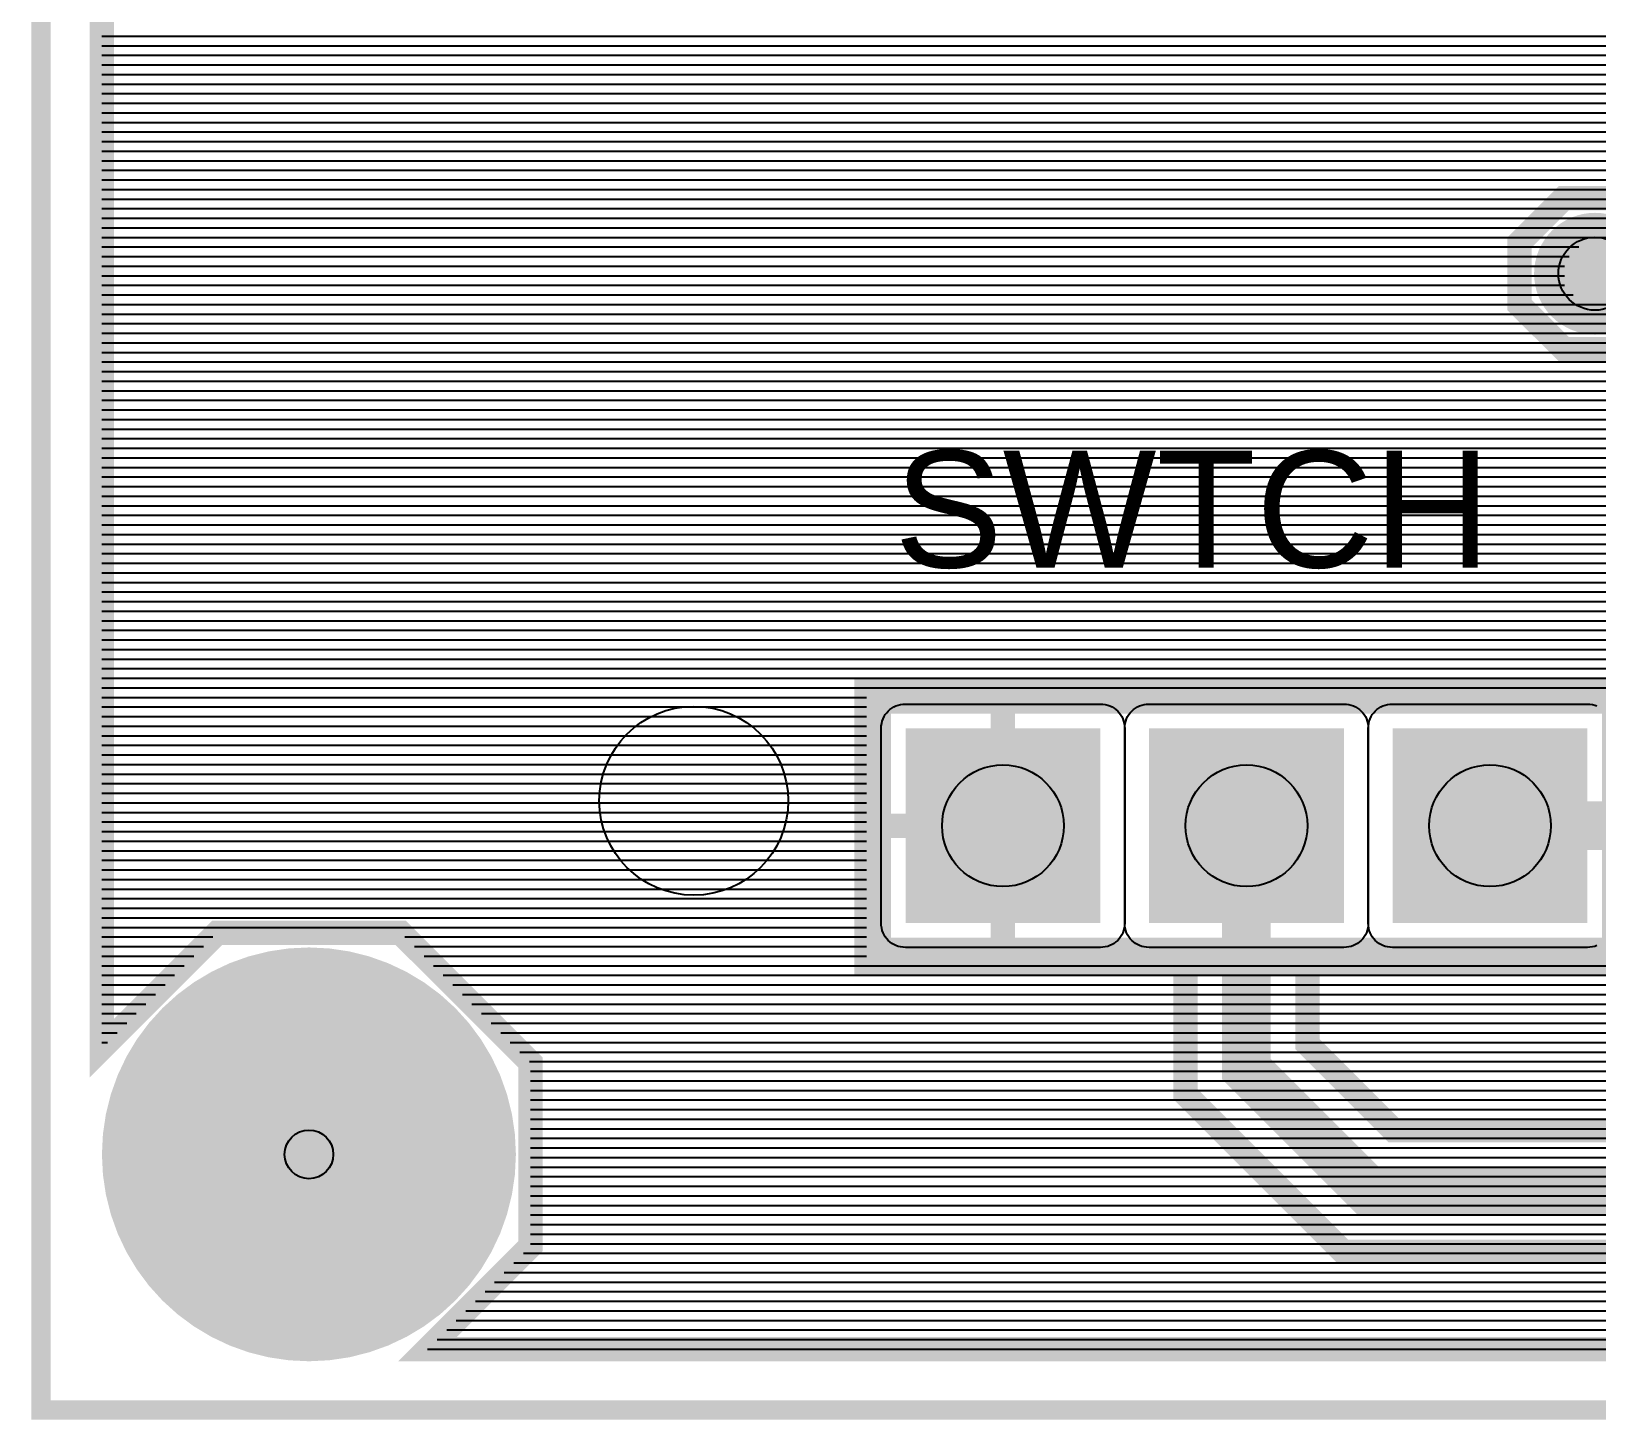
# Model space of a CAD drawing. Header units: inches. Extents: x -1.68 to 1.68, y -1.15 to 1.15.
# Drawn here: x -1.681 to -1.039, y -1.151 to -0.581 of the extents above; entities that cross this region are included whole.
import ezdxf

# ---------------------------------------------------------------- set-up
doc = ezdxf.new("R2010")
doc.units = ezdxf.units.IN
doc.layers.get('0').update_dxf_attribs({"linetype": 'CONTINUOUS'})

# ---------------------------------------------------------------- blocks, each defined once
blk = doc.blocks.new('EPAD')
at = {"const_width": 0.5}
blk.add_lwpolyline([(-0.25, 0, 1), (0.25, 0, 1)], format="xyb", close=True, dxfattribs=at)
blk = doc.blocks.new('RPAD')
blk.add_trace([(-0.5, -0.5), (-0.5, 0.5), (0.5, -0.5), (0.5, 0.5)])

msp = doc.modelspace()

# ---------------------------------------------------------------- linework, layer by layer
for points, const_width in [([(-1.6775, -1.1475), (1.6775, -1.1475), (1.6775, 1.1475), (-1.6775, 1.1475), (-1.6775, -1.1475)], 0.008), ([(-1.6775, -1.1475), (1.6775, -1.1475), (1.6775, 1.1475), (-1.6775, 1.1475), (-1.6775, -1.1475)], 0.008), ([(-1.6775, -1.1475), (1.6775, -1.1475), (1.6775, 1.1475), (-1.6775, 1.1475), (-1.6775, -1.1475)], 0.008), ([(1.6525, -1.1225), (-1.518807, -1.1225), (-1.4765, -1.080193), (-1.4765, -1.004807), (-1.529807, -0.9515), (-1.605193, -0.9515), (-1.6525, -0.998807), (-1.6525, 0.993807), (-1.615193, 0.9565), (-1.539807, 0.9565), (-1.4865, 1.009807), (-1.4865, 1.085193), (-1.523807, 1.1225), (1.513807, 1.1225)], 0.01), ([(1.6525, -1.1225), (-1.518807, -1.1225), (-1.4765, -1.080193), (-1.4765, -1.004807), (-1.529807, -0.9515), (-1.605193, -0.9515), (-1.6525, -0.998807), (-1.6525, 0.993807), (-1.615193, 0.9565), (-1.539807, 0.9565), (-1.4865, 1.009807), (-1.4865, 1.085193), (-1.523807, 1.1225), (1.513807, 1.1225)], 0.01), ([(-0.400217, -0.987855), (-0.414862, -1.0025), (-0.564, -1.0025), (-0.564, -1.021), (-0.5725, -1.021), (-0.5725, -1.067855), (-0.587145, -1.0825), (-1.142855, -1.0825), (-1.2075, -1.017855), (-1.2075, -0.9635), (-1.3385, -0.9635), (-1.3385, -0.8515), (-1.0265, -0.8515), (-1.0265, -0.8825), (-1.004863, -0.8825), (-0.910846, -0.788484), (-0.910846, -0.724228), (-0.919346, -0.724228), (-0.919346, -0.637229), (-0.852347, -0.637229), (-0.852347, -0.655729)], 0.01), ([(-0.931087, -0.724228), (-0.998086, -0.724228), (-0.998086, -0.705728), (-1.020549, -0.705728), (-1.026549, -0.711728), (-1.05223, -0.711728), (-1.070389, -0.693569), (-1.070389, -0.667888), (-1.05223, -0.649729), (-1.026549, -0.649729), (-1.020549, -0.655729), (-0.998086, -0.655729), (-0.998086, -0.637229), (-0.931087, -0.637229), (-0.931087, -0.724228)], 0.01), ([(-1.044567, -0.693228), (-1.034212, -0.693228), (-1.02689, -0.685906), (-1.02689, -0.675551), (-1.034212, -0.668228), (-1.044567, -0.668228), (-1.05189, -0.675551), (-1.05189, -0.685906), (-1.044567, -0.693228)], 0.01), ([(-0.885846, -0.680728), (-0.885846, -0.798839), (-0.994508, -0.9075), (-1.0825, -0.9075)], 0.02), ([(-0.964587, -0.680728), (-1.03939, -0.680728)], 0.02), ([(-1.0265, -0.9635), (-1.3385, -0.9635), (-1.3385, -0.8515), (-1.0265, -0.8515), (-1.0265, -0.9635)], 0.01), ([(-1.2825, -0.8515), (-1.2825, -0.9075)], 0.01), ([(-1.3325, -0.9575), (-1.0325, -0.9575), (-1.0325, -0.8575), (-1.3325, -0.8575), (-1.3325, -0.9575)], 0.008), ([(-1.3325, -0.9575), (-1.0325, -0.9575), (-1.0325, -0.8575), (-1.3325, -0.8575), (-1.3325, -0.9575)], 0.008), ([(-1.3325, -0.9575), (-1.0325, -0.9575), (-1.0325, -0.8575), (-1.3325, -0.8575), (-1.3325, -0.9575)], 0.008), ([(-0.5975, -0.9775), (-0.5975, -1.0575), (-1.1325, -1.0575), (-1.1825, -1.0075), (-1.1825, -0.9075)], 0.02), ([(-1.3385, -0.9075), (-1.2825, -0.9075)], 0.01), ([(-1.2825, -0.9635), (-1.2825, -0.9075)], 0.01), ([(-1.0265, -0.9635), (-1.1575, -0.9635), (-1.1575, -0.997145), (-1.122145, -1.0325), (-0.6225, -1.0325)], 0.01)]:
    msp.add_lwpolyline(points, dxfattribs=dict(const_width=const_width))
for points in [[(-1.6525, -0.58313), (-0.627382, -0.58313)], [(-1.6525, -0.58313), (-0.5275, -0.58313)], [(-1.6525, -0.587067), (-0.627382, -0.587067)], [(-1.6525, -0.587067), (-0.5275, -0.587067)], [(-1.6525, -0.591004), (-0.627382, -0.591004)], [(-1.6525, -0.591004), (-0.5275, -0.591004)], [(-1.6525, -0.594941), (-0.627382, -0.594941)], [(-1.6525, -0.594941), (-0.5275, -0.594941)], [(-1.6525, -0.598878), (-0.627382, -0.598878)], [(-1.6525, -0.598878), (-0.5275, -0.598878)], [(-1.6525, -0.602815), (-0.627382, -0.602815)], [(-1.6525, -0.602815), (-0.5275, -0.602815)], [(-1.6525, -0.606752), (-0.627382, -0.606752)], [(-1.6525, -0.606752), (-0.5275, -0.606752)], [(-1.6525, -0.610689), (-0.627382, -0.610689)], [(-1.6525, -0.610689), (-0.5275, -0.610689)], [(-1.6525, -0.614626), (-0.627382, -0.614626)], [(-1.6525, -0.614626), (-0.5275, -0.614626)], [(-1.6525, -0.618563), (-0.627382, -0.618563)], [(-1.6525, -0.618563), (-0.5275, -0.618563)], [(-1.6525, -0.6225), (-0.627382, -0.6225)], [(-1.6525, -0.6225), (-0.5275, -0.6225)], [(-1.6525, -0.626437), (-0.627382, -0.626437)], [(-1.6525, -0.626437), (-0.5275, -0.626437)], [(-1.6525, -0.630374), (-0.627382, -0.630374)], [(-1.6525, -0.630374), (-0.5275, -0.630374)], [(-1.6525, -0.634311), (-0.627382, -0.634311)], [(-1.6525, -0.634311), (-0.5275, -0.634311)], [(-1.6525, -0.638248), (-0.627382, -0.638248)], [(-1.6525, -0.638248), (-0.998086, -0.638248)], [(-1.6525, -0.642185), (-0.627382, -0.642185)], [(-1.6525, -0.642185), (-0.998086, -0.642185)], [(-1.6525, -0.646122), (-0.627382, -0.646122)], [(-1.6525, -0.646122), (-0.998086, -0.646122)], [(-1.6525, -0.650059), (-0.627382, -0.650059)], [(-1.6525, -0.650059), (-1.052561, -0.650059)], [(-1.6525, -0.653996), (-0.627382, -0.653996)], [(-1.6525, -0.653996), (-1.056498, -0.653996)], [(-1.6525, -0.657933), (-0.627382, -0.657933)], [(-1.6525, -0.657933), (-1.060435, -0.657933)], [(-1.6525, -0.66187), (-0.627382, -0.66187)], [(-1.6525, -0.66187), (-1.064372, -0.66187)], [(-1.6525, -0.665807), (-0.631301, -0.665807)], [(-1.6525, -0.665807), (-1.068309, -0.665807)], [(-1.6525, -0.669744), (-1.046083, -0.669744)], [(-1.6525, -0.669744), (-1.070389, -0.669744)], [(-1.6525, -0.673681), (-1.05002, -0.673681)], [(-1.6525, -0.673681), (-1.070389, -0.673681)], [(-1.6525, -0.677618), (-1.05189, -0.677618)], [(-1.6525, -0.677618), (-1.070389, -0.677618)], [(-1.6525, -0.681555), (-1.05189, -0.681555)], [(-1.6525, -0.681555), (-1.070389, -0.681555)], [(-1.6525, -0.685492), (-1.05189, -0.685492)], [(-1.6525, -0.685492), (-1.070389, -0.685492)], [(-1.6525, -0.689429), (-1.048367, -0.689429)], [(-1.6525, -0.689429), (-1.070389, -0.689429)], [(-1.6525, -0.693366), (-0.633381, -0.693366)], [(-1.6525, -0.693366), (-1.070389, -0.693366)], [(-1.6525, -0.697303), (-0.629647, -0.697303)], [(-1.6525, -0.697303), (-1.066655, -0.697303)], [(-1.6525, -0.70124), (-0.62571, -0.70124)], [(-1.6525, -0.70124), (-1.062718, -0.70124)], [(-1.6525, -0.705177), (-0.621773, -0.705177)], [(-1.6525, -0.705177), (-1.058781, -0.705177)], [(-1.6525, -0.709114), (-0.617836, -0.709114)], [(-1.6525, -0.709114), (-1.054844, -0.709114)], [(-1.6525, -0.713051), (-0.450216, -0.713051)], [(-1.6525, -0.713051), (-0.998086, -0.713051)], [(-1.6525, -0.716988), (-0.450216, -0.716988)], [(-1.6525, -0.716988), (-0.998086, -0.716988)], [(-1.6525, -0.720925), (-0.450216, -0.720925)], [(-1.6525, -0.720925), (-0.998086, -0.720925)], [(-1.6525, -0.724862), (-0.450216, -0.724862)], [(-1.6525, -0.724862), (-0.910846, -0.724862)], [(-1.6525, -0.728799), (-0.450216, -0.728799)], [(-1.6525, -0.728799), (-0.910846, -0.728799)], [(-1.6525, -0.732736), (-0.450216, -0.732736)], [(-1.6525, -0.732736), (-0.910846, -0.732736)], [(-1.6525, -0.736673), (-0.450216, -0.736673)], [(-1.6525, -0.736673), (-0.910846, -0.736673)], [(-1.6525, -0.74061), (-0.450216, -0.74061)], [(-1.6525, -0.74061), (-0.910846, -0.74061)], [(-1.6525, -0.744547), (-0.450216, -0.744547)], [(-1.6525, -0.744547), (-0.910846, -0.744547)], [(-1.6525, -0.748484), (-0.450216, -0.748484)], [(-1.6525, -0.748484), (-0.910846, -0.748484)], [(-1.6525, -0.752421), (-0.450216, -0.752421)], [(-1.6525, -0.752421), (-0.910846, -0.752421)], [(-1.6525, -0.756358), (-0.450216, -0.756358)], [(-1.6525, -0.756358), (-0.910846, -0.756358)], [(-1.6525, -0.760295), (-0.450216, -0.760295)], [(-1.6525, -0.760295), (-0.910846, -0.760295)], [(-1.6525, -0.764232), (-0.450216, -0.764232)], [(-1.6525, -0.764232), (-0.910846, -0.764232)], [(-1.6525, -0.768169), (-0.450216, -0.768169)], [(-1.6525, -0.768169), (-0.910846, -0.768169)], [(-1.6525, -0.772106), (-0.450216, -0.772106)], [(-1.6525, -0.772106), (-0.910846, -0.772106)], [(-1.6525, -0.776043), (-0.450216, -0.776043)], [(-1.6525, -0.776043), (-0.910846, -0.776043)], [(-1.6525, -0.77998), (-0.450216, -0.77998)], [(-1.6525, -0.77998), (-0.910846, -0.77998)], [(-1.6525, -0.783917), (-0.450216, -0.783917)], [(-1.6525, -0.783917), (-0.910846, -0.783917)], [(-1.6525, -0.787854), (-0.450216, -0.787854)], [(-1.6525, -0.787854), (-0.910846, -0.787854)], [(-1.6525, -0.791791), (-0.450216, -0.791791)], [(-1.6525, -0.791791), (-0.914154, -0.791791)], [(-1.6525, -0.795728), (-0.450216, -0.795728)], [(-1.6525, -0.795728), (-0.918091, -0.795728)], [(-1.6525, -0.799665), (-0.450216, -0.799665)], [(-1.6525, -0.799665), (-0.922028, -0.799665)], [(-1.6525, -0.803602), (-0.450216, -0.803602)], [(-1.6525, -0.803602), (-0.925965, -0.803602)], [(-1.6525, -0.807539), (-0.450216, -0.807539)], [(-1.6525, -0.807539), (-0.929902, -0.807539)], [(-1.6525, -0.811476), (-0.450216, -0.811476)], [(-1.6525, -0.811476), (-0.933839, -0.811476)], [(-1.6525, -0.815413), (-0.450216, -0.815413)], [(-1.6525, -0.815413), (-0.937776, -0.815413)], [(-1.6525, -0.81935), (-0.450216, -0.81935)], [(-1.6525, -0.81935), (-0.941713, -0.81935)], [(-1.6525, -0.823287), (-0.450216, -0.823287)], [(-1.6525, -0.823287), (-0.94565, -0.823287)], [(-1.6525, -0.827224), (-0.450216, -0.827224)], [(-1.6525, -0.827224), (-0.949587, -0.827224)], [(-1.6525, -0.831161), (-0.450216, -0.831161)], [(-1.6525, -0.831161), (-0.953524, -0.831161)], [(-1.6525, -0.835098), (-0.450216, -0.835098)], [(-1.6525, -0.835098), (-0.957461, -0.835098)], [(-1.6525, -0.839035), (-0.450216, -0.839035)], [(-1.6525, -0.839035), (-0.961398, -0.839035)], [(-1.6525, -0.842972), (-0.450216, -0.842972)], [(-1.6525, -0.842972), (-0.965335, -0.842972)], [(-1.6525, -0.846909), (-0.51575, -0.846909)], [(-1.6525, -0.846909), (-0.969272, -0.846909)], [(-1.6525, -0.850846), (-0.519687, -0.850846)], [(-1.6525, -0.850846), (-0.973209, -0.850846)], [(-1.6525, -0.854783), (-1.3385, -0.854783)], [(-1.6525, -0.854783), (-1.3385, -0.854783)], [(-1.6525, -0.85872), (-1.3385, -0.85872)], [(-1.6525, -0.85872), (-1.3385, -0.85872)], [(-1.038565, -0.956728), (-1.039489, -0.957059), (-1.040455, -0.957301), (-1.041461, -0.95745), (-1.0425, -0.9575), (-1.1225, -0.9575), (-1.123539, -0.95745), (-1.124545, -0.957301), (-1.125511, -0.957059), (-1.126435, -0.956728), (-1.127312, -0.956314), (-1.128136, -0.955819), (-1.128904, -0.95525), (-1.129609, -0.954609), (-1.13025, -0.953903), (-1.130819, -0.953136), (-1.131313, -0.952312), (-1.131728, -0.951435), (-1.132059, -0.950511), (-1.132301, -0.949544), (-1.13245, -0.948539), (-1.1325, -0.9475), (-1.1325, -0.8675), (-1.13245, -0.866461), (-1.132301, -0.865456), (-1.132059, -0.864489), (-1.131728, -0.863565), (-1.131313, -0.862688), (-1.130819, -0.861864), (-1.13025, -0.861097), (-1.129609, -0.860391), (-1.128904, -0.85975), (-1.128136, -0.859181), (-1.127312, -0.858686), (-1.126435, -0.858272), (-1.125511, -0.857941), (-1.124545, -0.857699), (-1.123539, -0.85755), (-1.1225, -0.8575), (-1.1225, -0.8575), (-1.0425, -0.8575), (-1.041461, -0.85755), (-1.040455, -0.857699), (-1.039489, -0.857941), (-1.038565, -0.858272)], [(-1.6525, -0.862657), (-1.3385, -0.862657)], [(-1.6525, -0.862657), (-1.3385, -0.862657)], [(-1.6525, -0.866594), (-1.3385, -0.866594)], [(-1.6525, -0.866594), (-1.3385, -0.866594)], [(-1.6525, -0.870531), (-1.3385, -0.870531)], [(-1.6525, -0.870531), (-1.3385, -0.870531)], [(-1.6525, -0.874469), (-1.3385, -0.874469)], [(-1.6525, -0.874469), (-1.3385, -0.874469)], [(-1.6525, -0.878406), (-1.3385, -0.878406)], [(-1.6525, -0.878406), (-1.3385, -0.878406)], [(-1.6525, -0.882343), (-1.3385, -0.882343)], [(-1.6525, -0.882343), (-1.3385, -0.882343)], [(-1.6525, -0.88628), (-1.3385, -0.88628)], [(-1.6525, -0.88628), (-1.3385, -0.88628)], [(-1.6525, -0.890217), (-1.3385, -0.890217)], [(-1.6525, -0.890217), (-1.3385, -0.890217)], [(-1.6525, -0.894154), (-1.3385, -0.894154)], [(-1.6525, -0.894154), (-1.3385, -0.894154)], [(-1.6525, -0.898091), (-1.3385, -0.898091)], [(-1.6525, -0.898091), (-1.3385, -0.898091)], [(-1.6525, -0.902028), (-1.3385, -0.902028)], [(-1.6525, -0.902028), (-1.3385, -0.902028)], [(-1.6525, -0.905965), (-1.3385, -0.905965)], [(-1.6525, -0.905965), (-1.3385, -0.905965)], [(-1.6525, -0.909902), (-1.3385, -0.909902)], [(-1.6525, -0.909902), (-1.3385, -0.909902)], [(-1.6525, -0.913839), (-1.3385, -0.913839)], [(-1.6525, -0.913839), (-1.3385, -0.913839)], [(-1.6525, -0.917776), (-1.3385, -0.917776)], [(-1.6525, -0.917776), (-1.3385, -0.917776)], [(-1.6525, -0.921713), (-1.3385, -0.921713)], [(-1.6525, -0.921713), (-1.3385, -0.921713)], [(-1.6525, -0.92565), (-1.3385, -0.92565)], [(-1.6525, -0.92565), (-1.3385, -0.92565)], [(-1.6525, -0.929587), (-1.3385, -0.929587)], [(-1.6525, -0.929587), (-1.3385, -0.929587)], [(-1.6525, -0.933524), (-1.3385, -0.933524)], [(-1.6525, -0.933524), (-1.3385, -0.933524)], [(-1.6525, -0.937461), (-1.3385, -0.937461)], [(-1.6525, -0.937461), (-1.3385, -0.937461)], [(-1.6525, -0.941398), (-1.3385, -0.941398)], [(-1.6525, -0.941398), (-1.3385, -0.941398)], [(-1.6525, -0.945335), (-1.3385, -0.945335)], [(-1.6525, -0.945335), (-1.3385, -0.945335)], [(-1.6525, -0.949272), (-1.3385, -0.949272)], [(-1.6525, -0.949272), (-1.3385, -0.949272)], [(-1.6525, -0.953209), (-1.606902, -0.953209)], [(-1.6525, -0.953209), (-1.606902, -0.953209)], [(-1.6525, -0.957146), (-1.610839, -0.957146)], [(-1.6525, -0.957146), (-1.610839, -0.957146)], [(-1.528098, -0.953209), (-1.3385, -0.953209)], [(-1.528098, -0.953209), (-1.3385, -0.953209)], [(-1.524161, -0.957146), (-1.3385, -0.957146)], [(-1.524161, -0.957146), (-1.3385, -0.957146)], [(-1.6525, -0.961083), (-1.614776, -0.961083)], [(-1.6525, -0.961083), (-1.614776, -0.961083)], [(-1.520224, -0.961083), (-1.3385, -0.961083)], [(-1.520224, -0.961083), (-1.3385, -0.961083)], [(-1.6525, -0.96502), (-1.618713, -0.96502)], [(-1.6525, -0.96502), (-1.618713, -0.96502)], [(-1.6525, -0.968957), (-1.62265, -0.968957)], [(-1.6525, -0.968957), (-1.62265, -0.968957)], [(-1.516287, -0.96502), (-0.765059, -0.96502)], [(-1.516287, -0.96502), (-1.2075, -0.96502)], [(-1.51235, -0.968957), (-0.768996, -0.968957)], [(-1.51235, -0.968957), (-1.2075, -0.968957)], [(-1.1575, -0.96502), (-0.790862, -0.96502)], [(-1.1575, -0.968957), (-0.790862, -0.968957)], [(-1.6525, -0.972894), (-1.626587, -0.972894)], [(-1.6525, -0.972894), (-1.626587, -0.972894)], [(-1.6525, -0.976831), (-1.630524, -0.976831)], [(-1.6525, -0.976831), (-1.630524, -0.976831)], [(-1.508413, -0.972894), (-0.772362, -0.972894)], [(-1.508413, -0.972894), (-1.2075, -0.972894)], [(-1.504476, -0.976831), (-0.772362, -0.976831)], [(-1.504476, -0.976831), (-1.2075, -0.976831)], [(-1.1575, -0.972894), (-0.790862, -0.972894)], [(-1.1575, -0.976831), (-0.790862, -0.976831)], [(-1.6525, -0.980768), (-1.634461, -0.980768)], [(-1.6525, -0.980768), (-1.634461, -0.980768)], [(-1.500539, -0.980768), (-0.772362, -0.980768)], [(-1.500539, -0.980768), (-1.2075, -0.980768)], [(-1.1575, -0.980768), (-0.790862, -0.980768)], [(-1.6525, -0.984705), (-1.638398, -0.984705)], [(-1.6525, -0.984705), (-1.638398, -0.984705)], [(-1.6525, -0.988642), (-1.642335, -0.988642)], [(-1.6525, -0.988642), (-1.642335, -0.988642)], [(-1.496602, -0.984705), (-0.770335, -0.984705)], [(-1.496602, -0.984705), (-1.2075, -0.984705)], [(-1.492665, -0.988642), (-0.766398, -0.988642)], [(-1.492665, -0.988642), (-1.2075, -0.988642)], [(-1.1575, -0.984705), (-0.790862, -0.984705)], [(-1.1575, -0.988642), (-0.790862, -0.988642)], [(-1.6525, -0.992579), (-1.646272, -0.992579)], [(-1.6525, -0.992579), (-1.646272, -0.992579)], [(-1.488728, -0.992579), (-0.5275, -0.992579)], [(-1.488728, -0.992579), (-1.2075, -0.992579)], [(-1.1575, -0.992579), (-0.788624, -0.992579)], [(-1.6525, -0.996516), (-1.650209, -0.996516)], [(-1.6525, -0.996516), (-1.650209, -0.996516)], [(-1.484791, -0.996516), (-0.5275, -0.996516)], [(-1.484791, -0.996516), (-1.2075, -0.996516)], [(-1.480854, -1.000453), (-0.5275, -1.000453)], [(-1.480854, -1.000453), (-1.2075, -1.000453)], [(-1.1575, -0.996516), (-0.784687, -0.996516)], [(-1.154193, -1.000453), (-0.78075, -1.000453)], [(-1.476917, -1.00439), (-0.5275, -1.00439)], [(-1.476917, -1.00439), (-1.2075, -1.00439)], [(-1.4765, -1.008327), (-0.5275, -1.008327)], [(-1.4765, -1.008327), (-1.2075, -1.008327)], [(-1.150256, -1.00439), (-0.776813, -1.00439)], [(-1.146319, -1.008327), (-0.772876, -1.008327)], [(-1.4765, -1.012264), (-0.5275, -1.012264)], [(-1.4765, -1.012264), (-1.2075, -1.012264)], [(-1.142382, -1.012264), (-0.70974, -1.012264)], [(-1.4765, -1.016201), (-0.5275, -1.016201)], [(-1.4765, -1.016201), (-1.2075, -1.016201)], [(-1.4765, -1.020138), (-0.5275, -1.020138)], [(-1.4765, -1.020138), (-1.205217, -1.020138)], [(-1.138445, -1.016201), (-0.70974, -1.016201)], [(-1.134508, -1.020138), (-0.70974, -1.020138)], [(-1.4765, -1.024075), (-0.5275, -1.024075)], [(-1.4765, -1.024075), (-1.20128, -1.024075)], [(-1.4765, -1.028012), (-0.5275, -1.028012)], [(-1.4765, -1.028012), (-1.197343, -1.028012)], [(-1.130571, -1.024075), (-0.6225, -1.024075)], [(-1.126634, -1.028012), (-0.6225, -1.028012)], [(-1.4765, -1.031949), (-0.5275, -1.031949)], [(-1.4765, -1.031949), (-1.193406, -1.031949)], [(-1.122697, -1.031949), (-0.6225, -1.031949)], [(-1.4765, -1.035886), (-0.5275, -1.035886)], [(-1.4765, -1.035886), (-1.189469, -1.035886)], [(-1.4765, -1.039823), (-0.5275, -1.039823)], [(-1.4765, -1.039823), (-1.185531, -1.039823)], [(-1.4765, -1.04376), (-0.5275, -1.04376)], [(-1.4765, -1.04376), (-1.181594, -1.04376)], [(-1.4765, -1.047697), (-0.5275, -1.047697)], [(-1.4765, -1.047697), (-1.177657, -1.047697)], [(-1.4765, -1.051634), (-0.5275, -1.051634)], [(-1.4765, -1.051634), (-1.17372, -1.051634)], [(-1.4765, -1.055571), (-0.5275, -1.055571)], [(-1.4765, -1.055571), (-1.169783, -1.055571)], [(-1.4765, -1.059508), (-0.525846, -1.059508)], [(-1.4765, -1.059508), (-1.165846, -1.059508)], [(-1.4765, -1.063445), (-0.521909, -1.063445)], [(-1.4765, -1.063445), (-1.161909, -1.063445)], [(-1.4765, -1.067382), (-0.517972, -1.067382)], [(-1.4765, -1.067382), (-1.157972, -1.067382)], [(-1.4765, -1.071319), (-0.514035, -1.071319)], [(-1.4765, -1.071319), (-1.154035, -1.071319)], [(-1.4765, -1.075256), (1.501563, -1.075256)], [(-1.4765, -1.075256), (-1.150098, -1.075256)], [(-1.4765, -1.079193), (1.5055, -1.079193)], [(-1.4765, -1.079193), (-1.146161, -1.079193)], [(-1.479437, -1.08313), (1.509437, -1.08313)], [(-1.479437, -1.08313), (1.509437, -1.08313)], [(-1.487311, -1.091004), (1.517311, -1.091004)], [(-1.487311, -1.091004), (1.517311, -1.091004)], [(-1.483374, -1.087067), (1.513374, -1.087067)], [(-1.483374, -1.087067), (1.513374, -1.087067)], [(-1.495185, -1.098878), (1.525185, -1.098878)], [(-1.495185, -1.098878), (1.525185, -1.098878)], [(-1.491248, -1.094941), (1.521248, -1.094941)], [(-1.491248, -1.094941), (1.521248, -1.094941)], [(-1.499122, -1.102815), (1.529122, -1.102815)], [(-1.499122, -1.102815), (1.529122, -1.102815)], [(-1.506996, -1.110689), (1.6525, -1.110689)], [(-1.506996, -1.110689), (1.6525, -1.110689)], [(-1.503059, -1.106752), (1.533059, -1.106752)], [(-1.503059, -1.106752), (1.533059, -1.106752)], [(-1.510933, -1.114626), (1.6525, -1.114626)], [(-1.510933, -1.114626), (1.6525, -1.114626)], [(-1.518807, -1.1225), (1.6525, -1.1225)], [(-1.518807, -1.1225), (1.6525, -1.1225)], [(-1.51487, -1.118563), (1.6525, -1.118563)], [(-1.51487, -1.118563), (1.6525, -1.118563)]]:
    msp.add_lwpolyline(points)
for points in [[(-1.3225, -0.8575), (-1.2425, -0.8575), (-1.241461, -0.85755), (-1.240456, -0.857699), (-1.239489, -0.857941), (-1.238565, -0.858272), (-1.237688, -0.858686), (-1.236864, -0.859181), (-1.236097, -0.85975), (-1.235391, -0.860391), (-1.23475, -0.861097), (-1.234181, -0.861864), (-1.233687, -0.862688), (-1.233272, -0.863565), (-1.232941, -0.864489), (-1.232699, -0.865456), (-1.23255, -0.866461), (-1.2325, -0.8675), (-1.2325, -0.9475), (-1.23255, -0.948539), (-1.232699, -0.949544), (-1.232941, -0.950511), (-1.233272, -0.951435), (-1.233687, -0.952312), (-1.234181, -0.953136), (-1.23475, -0.953903), (-1.235391, -0.954609), (-1.236097, -0.95525), (-1.236864, -0.955819), (-1.237688, -0.956314), (-1.238565, -0.956728), (-1.239489, -0.957059), (-1.240456, -0.957301), (-1.241461, -0.95745), (-1.2425, -0.9575), (-1.3225, -0.9575), (-1.323539, -0.95745), (-1.324544, -0.957301), (-1.325511, -0.957059), (-1.326435, -0.956728), (-1.327312, -0.956314), (-1.328136, -0.955819), (-1.328904, -0.95525), (-1.329609, -0.954609), (-1.33025, -0.953903), (-1.330819, -0.953136), (-1.331313, -0.952312), (-1.331728, -0.951435), (-1.332059, -0.950511), (-1.332301, -0.949544), (-1.33245, -0.948539), (-1.3325, -0.9475), (-1.3325, -0.8675), (-1.33245, -0.866461), (-1.332301, -0.865456), (-1.332059, -0.864489), (-1.331728, -0.863565), (-1.331313, -0.862688), (-1.330819, -0.861864), (-1.33025, -0.861097), (-1.329609, -0.860391), (-1.328904, -0.85975), (-1.328136, -0.859181), (-1.327312, -0.858686), (-1.326435, -0.858272), (-1.325511, -0.857941), (-1.324544, -0.857699), (-1.323539, -0.85755), (-1.3225, -0.8575)], [(-1.2225, -0.8575), (-1.1425, -0.8575), (-1.141461, -0.85755), (-1.140455, -0.857699), (-1.139489, -0.857941), (-1.138565, -0.858272), (-1.137688, -0.858686), (-1.136864, -0.859181), (-1.136096, -0.85975), (-1.135391, -0.860391), (-1.13475, -0.861097), (-1.134181, -0.861864), (-1.133687, -0.862688), (-1.133272, -0.863565), (-1.132941, -0.864489), (-1.132699, -0.865456), (-1.13255, -0.866461), (-1.1325, -0.8675), (-1.1325, -0.9475), (-1.13255, -0.948539), (-1.132699, -0.949544), (-1.132941, -0.950511), (-1.133272, -0.951435), (-1.133687, -0.952312), (-1.134181, -0.953136), (-1.13475, -0.953903), (-1.135391, -0.954609), (-1.136096, -0.95525), (-1.136864, -0.955819), (-1.137688, -0.956314), (-1.138565, -0.956728), (-1.139489, -0.957059), (-1.140455, -0.957301), (-1.141461, -0.95745), (-1.1425, -0.9575), (-1.2225, -0.9575), (-1.223539, -0.95745), (-1.224545, -0.957301), (-1.225511, -0.957059), (-1.226435, -0.956728), (-1.227312, -0.956314), (-1.228136, -0.955819), (-1.228904, -0.95525), (-1.229609, -0.954609), (-1.23025, -0.953903), (-1.230819, -0.953136), (-1.231313, -0.952312), (-1.231728, -0.951435), (-1.232059, -0.950511), (-1.232301, -0.949544), (-1.23245, -0.948539), (-1.2325, -0.9475), (-1.2325, -0.8675), (-1.23245, -0.866461), (-1.232301, -0.865456), (-1.232059, -0.864489), (-1.231728, -0.863565), (-1.231313, -0.862688), (-1.230819, -0.861864), (-1.23025, -0.861097), (-1.229609, -0.860391), (-1.228904, -0.85975), (-1.228136, -0.859181), (-1.227312, -0.858686), (-1.226435, -0.858272), (-1.225511, -0.857941), (-1.224545, -0.857699), (-1.223539, -0.85755), (-1.2225, -0.8575)]]:
    msp.add_lwpolyline(points, close=True)
for centre, radius in [((-1.03939, -0.680728), 0.015), ((-1.409469, -0.897264), 0.038775), ((-1.409469, -0.897264), 0.038775), ((-1.409469, -0.897264), 0.038775), ((-1.2825, -0.9075), 0.025), ((-1.1825, -0.9075), 0.025), ((-1.0825, -0.9075), 0.025), ((-1.5675, -1.0425), 0.01)]:
    msp.add_circle(centre, radius)

# ---------------------------------------------------------------- block references
for name, p, xscale, yscale in [('EPAD', (-1.03939, -0.680728), 0.05, 0.05), ('EPAD', (-1.03939, -0.680728), 0.03, 0.03), ('RPAD', (-1.2825, -0.9075), 0.08, 0.08), ('RPAD', (-1.1825, -0.9075), 0.08, 0.08), ('RPAD', (-1.0825, -0.9075), 0.08, 0.08), ('EPAD', (-1.5675, -1.0425), 0.17, 0.17), ('EPAD', (-1.5675, -1.0425), 0.15, 0.15)]:
    msp.add_blockref(name, p, dxfattribs=dict(xscale=xscale, yscale=yscale))

# ---------------------------------------------------------------- texts
at = {"width": 1.041667}
msp.add_text('SWTCH', height=0.048, dxfattribs=at).set_placement((-1.327185, -0.801437))
msp.add_text('SWTCH', height=0.048, dxfattribs=at).set_placement((-1.327185, -0.801437))
msp.add_text('SWTCH', height=0.048, dxfattribs=at).set_placement((-1.327185, -0.801437))

doc.saveas('drawing.dxf')
